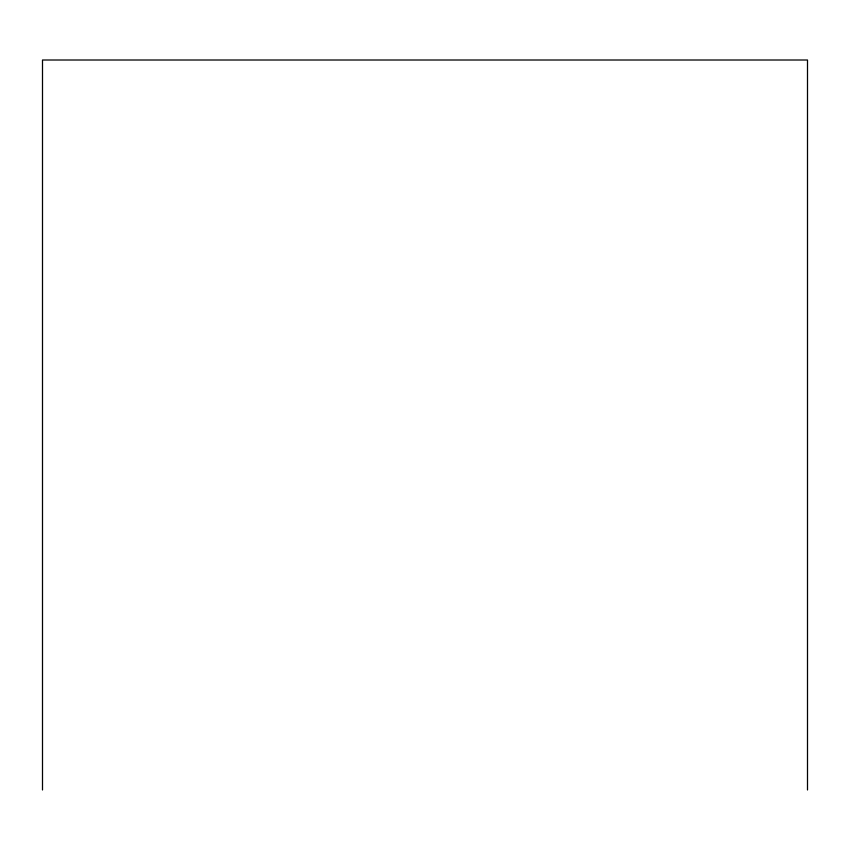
<?xml version="1.0" encoding="UTF-8"?>
<svg xmlns="http://www.w3.org/2000/svg" width="850" height="850" viewBox="0 0 850 850"><rect width="100%" height="100%" fill="white"/><g stroke="black" fill="none" stroke-linecap="round" stroke-linejoin="round"><path stroke-width="1.27" d="M807.5 789.99L807.5 60.01L42.5 60.01L42.5 789.99"/></g></svg>
